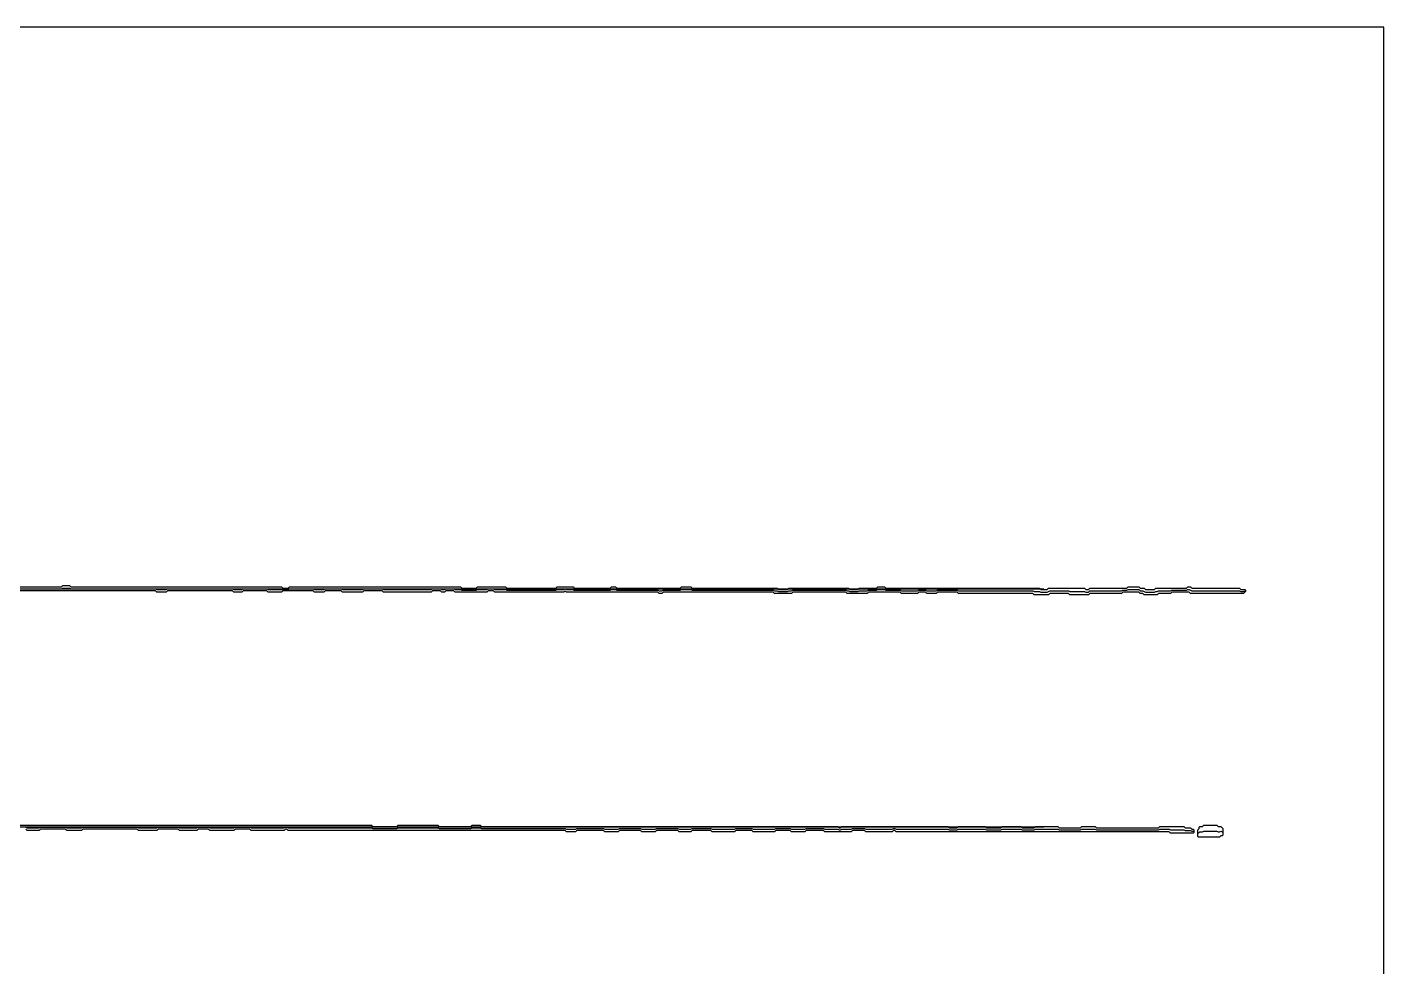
# Model space of a CAD drawing. Extents: x 0 to 57.2, y 0 to 39.6.
# Drawn here: x 28.58 to 57.16, y 19.8 to 39.6 of the extents above; entities that cross this region are included whole.
import ezdxf

# ---------------------------------------------------------------- set-up
doc = ezdxf.new("R2010")
doc.units = 13
for name, color, linetype in [('DESIGN_SCAN_PATH', 5, 'Continuous'), ('SEM_FRAME', 8, 'Continuous'), ('SEM_OBSERVED_CENTERLINES', 3, 'Continuous'), ('SEM_OBSERVED_CONTOURS', 2, 'Continuous')]:
    doc.layers.add(name, color=color, linetype=linetype)

msp = doc.modelspace()

# ---------------------------------------------------------------- linework, layer by layer
at = {"layer": 'DESIGN_SCAN_PATH'}
for points in [[(0, 27.77045), (50, 27.77045)], [(50, 22.74665), (0, 22.74665)]]:
    msp.add_lwpolyline(points, dxfattribs=at)
at = {"layer": 'SEM_FRAME'}
msp.add_lwpolyline([(0, 0), (57.15968, 0), (57.15968, 39.60429), (0, 39.60429)], close=True, dxfattribs=at)
at = {"layer": 'SEM_OBSERVED_CENTERLINES'}
for points in [[(28.55193, 27.77045), (28.57984, 27.77045), (28.60775, 27.77045), (28.63566, 27.77045), (28.66357, 27.77045), (28.69148, 27.77045), (28.71939, 27.77045), (28.7473, 27.77045), (28.77521, 27.77045), (28.80312, 27.77045), (28.83103, 27.77045), (28.85894, 27.77045), (28.88685, 27.77045), (28.91476, 27.77045), (28.94267, 27.77045), (28.97058, 27.77045), (28.99849, 27.77045), (29.0264, 27.77045), (29.05431, 27.77045), (29.08222, 27.77045), (29.11013, 27.77045), (29.13804, 27.77045), (29.16595, 27.77045), (29.19386, 27.77045), (29.22177, 27.77045), (29.24968, 27.77045), (29.27759, 27.77045), (29.3055, 27.77045), (29.33341, 27.784405), (29.36132, 27.784405), (29.38923, 27.784405), (29.41714, 27.784405), (29.44505, 27.784405), (29.47296, 27.784405), (29.50087, 27.77045), (29.52878, 27.77045), (29.55669, 27.77045), (29.5846, 27.77045), (29.61251, 27.77045), (29.64042, 27.77045), (29.66833, 27.77045), (29.69624, 27.77045), (29.72415, 27.77045), (29.75206, 27.77045), (29.77997, 27.77045), (29.80788, 27.77045), (29.83579, 27.77045), (29.8637, 27.77045), (29.89161, 27.77045), (29.91952, 27.77045), (29.94743, 27.77045), (29.97534, 27.77045), (30.00325, 27.77045), (30.03116, 27.77045), (30.05907, 27.77045), (30.08698, 27.77045), (30.11489, 27.77045), (30.1428, 27.77045), (30.17071, 27.77045), (30.19862, 27.77045), (30.22653, 27.77045), (30.25444, 27.77045), (30.28235, 27.77045), (30.31026, 27.77045), (30.33817, 27.77045), (30.36608, 27.77045), (30.39399, 27.77045), (30.4219, 27.77045), (30.44981, 27.77045), (30.47772, 27.77045), (30.50563, 27.77045), (30.53354, 27.77045), (30.56145, 27.77045), (30.58936, 27.77045), (30.61727, 27.77045), (30.64518, 27.77045), (30.67309, 27.77045), (30.701, 27.77045), (30.72891, 27.77045), (30.75682, 27.77045), (30.78473, 27.77045), (30.81264, 27.77045), (30.84055, 27.77045), (30.86846, 27.77045), (30.89637, 27.77045), (30.92428, 27.77045), (30.95219, 27.77045), (30.9801, 27.77045), (31.00801, 27.77045), (31.03592, 27.77045), (31.06383, 27.77045), (31.09174, 27.77045), (31.11965, 27.77045), (31.14756, 27.77045), (31.17547, 27.77045), (31.20338, 27.77045), (31.23129, 27.77045), (31.2592, 27.77045), (31.28711, 27.77045), (31.31502, 27.756495), (31.34293, 27.756495), (31.37084, 27.756495), (31.39875, 27.756495), (31.42666, 27.756495), (31.45457, 27.756495), (31.48248, 27.756495), (31.51039, 27.756495), (31.5383, 27.77045), (31.56621, 27.77045), (31.59412, 27.77045), (31.62203, 27.77045), (31.64994, 27.77045), (31.67785, 27.77045), (31.70576, 27.77045), (31.73367, 27.77045), (31.76158, 27.77045), (31.78949, 27.77045), (31.8174, 27.77045), (31.84531, 27.77045), (31.87322, 27.77045), (31.90113, 27.77045), (31.92904, 27.77045), (31.95695, 27.77045), (31.98486, 27.77045), (32.01277, 27.77045), (32.04068, 27.77045), (32.06859, 27.77045), (32.0965, 27.77045), (32.12441, 27.77045), (32.15232, 27.77045), (32.18023, 27.77045), (32.20814, 27.77045), (32.23605, 27.77045), (32.26396, 27.77045), (32.29187, 27.77045), (32.31978, 27.77045), (32.34769, 27.77045), (32.3756, 27.77045), (32.40351, 27.77045), (32.43142, 27.77045), (32.45933, 27.77045), (32.48724, 27.77045), (32.51515, 27.77045), (32.54306, 27.77045), (32.57097, 27.77045), (32.59888, 27.77045), (32.62679, 27.77045), (32.6547, 27.77045), (32.68261, 27.77045), (32.71052, 27.77045), (32.73843, 27.77045), (32.76634, 27.77045), (32.79425, 27.77045), (32.82216, 27.77045), (32.85007, 27.77045), (32.87798, 27.77045), (32.90589, 27.77045), (32.9338, 27.756495), (32.96171, 27.756495), (32.98962, 27.756495), (33.01753, 27.756495), (33.04544, 27.756495), (33.07335, 27.756495), (33.10126, 27.756495), (33.12917, 27.77045), (33.15708, 27.77045), (33.18499, 27.77045), (33.2129, 27.77045), (33.24081, 27.77045), (33.26872, 27.77045), (33.29663, 27.77045), (33.32454, 27.77045), (33.35245, 27.77045), (33.38036, 27.77045), (33.40827, 27.77045), (33.43618, 27.77045), (33.46409, 27.77045), (33.492, 27.77045), (33.51991, 27.77045), (33.54782, 27.77045), (33.57573, 27.77045), (33.60364, 27.77045), (33.63155, 27.77045), (33.65946, 27.756495), (33.68737, 27.756495), (33.71528, 27.756495), (33.74319, 27.756495), (33.7711, 27.756495), (33.79901, 27.756495), (33.82692, 27.756495), (33.85483, 27.756495), (33.88274, 27.756495), (33.91065, 27.756495), (33.93856, 27.756495), (33.96647, 27.756495), (33.99438, 27.756495), (34.02229, 27.756495), (34.0502, 27.756495), (34.07811, 27.756495), (34.10602, 27.77045), (34.13393, 27.77045), (34.16184, 27.77045), (34.18975, 27.77045), (34.21766, 27.77045), (34.24557, 27.77045), (34.27348, 27.77045), (34.30139, 27.77045), (34.3293, 27.77045), (34.35721, 27.77045), (34.38512, 27.77045), (34.41303, 27.77045), (34.44094, 27.77045), (34.46885, 27.77045), (34.49676, 27.77045), (34.52467, 27.77045), (34.55258, 27.77045), (34.58049, 27.77045), (34.6084, 27.77045), (34.63631, 27.756495), (34.66422, 27.756495), (34.69213, 27.756495), (34.72004, 27.756495), (34.74795, 27.756495), (34.77586, 27.756495), (34.80377, 27.756495), (34.83168, 27.756495), (34.85959, 27.77045), (34.8875, 27.77045), (34.91541, 27.77045), (34.94332, 27.77045), (34.97123, 27.77045), (34.99914, 27.77045), (35.02705, 27.77045), (35.05496, 27.77045), (35.08287, 27.77045), (35.11078, 27.77045), (35.13869, 27.77045), (35.1666, 27.77045), (35.19451, 27.77045), (35.22242, 27.756495), (35.25033, 27.756495), (35.27824, 27.756495), (35.30615, 27.756495), (35.33406, 27.756495), (35.36197, 27.756495), (35.38988, 27.756495), (35.41779, 27.756495), (35.4457, 27.756495), (35.47361, 27.756495), (35.50152, 27.756495), (35.52943, 27.756495), (35.55734, 27.756495), (35.58525, 27.756495), (35.61316, 27.756495), (35.64107, 27.756495), (35.66898, 27.77045), (35.69689, 27.77045), (35.7248, 27.77045), (35.75271, 27.77045), (35.78062, 27.77045), (35.80853, 27.77045), (35.83644, 27.77045), (35.86435, 27.77045), (35.89226, 27.77045), (35.92017, 27.77045), (35.94808, 27.77045), (35.97599, 27.77045), (36.0039, 27.77045), (36.03181, 27.77045), (36.05972, 27.77045), (36.08763, 27.756495), (36.11554, 27.756495), (36.14345, 27.756495), (36.17136, 27.756495), (36.19927, 27.756495), (36.22718, 27.756495), (36.25509, 27.756495), (36.283, 27.756495), (36.31091, 27.756495), (36.33882, 27.756495), (36.36673, 27.756495), (36.39464, 27.756495), (36.42255, 27.756495), (36.45046, 27.756495), (36.47837, 27.756495), (36.50628, 27.756495), (36.53419, 27.756495), (36.5621, 27.756495), (36.59001, 27.756495), (36.61792, 27.756495), (36.64583, 27.756495), (36.67374, 27.756495), (36.70165, 27.756495), (36.72956, 27.756495), (36.75747, 27.756495), (36.78538, 27.756495), (36.81329, 27.756495), (36.8412, 27.756495), (36.86911, 27.756495), (36.89702, 27.756495), (36.92493, 27.756495), (36.95284, 27.756495), (36.98075, 27.756495), (37.00866, 27.756495), (37.03657, 27.756495), (37.06448, 27.756495), (37.09239, 27.756495), (37.1203, 27.77045), (37.14821, 27.77045), (37.17612, 27.77045), (37.20403, 27.77045), (37.23194, 27.77045), (37.25985, 27.77045), (37.28776, 27.77045), (37.31567, 27.756495), (37.34358, 27.756495), (37.37149, 27.756495), (37.3994, 27.77045), (37.42731, 27.77045), (37.45522, 27.77045), (37.48313, 27.77045), (37.51104, 27.77045), (37.53895, 27.77045), (37.56686, 27.77045), (37.59477, 27.756495), (37.62268, 27.756495), (37.65059, 27.756495), (37.6785, 27.756495), (37.70641, 27.756495), (37.73432, 27.74254), (37.76223, 27.74254), (37.79014, 27.74254), (37.81805, 27.74254), (37.84596, 27.74254), (37.87387, 27.74254), (37.90178, 27.74254), (37.92969, 27.74254), (37.9576, 27.74254), (37.98551, 27.74254), (38.01342, 27.74254), (38.04133, 27.74254), (38.06924, 27.756495), (38.09715, 27.756495), (38.12506, 27.756495), (38.15297, 27.756495), (38.18088, 27.756495), (38.20879, 27.756495), (38.2367, 27.756495), (38.26461, 27.756495), (38.29252, 27.77045), (38.32043, 27.77045), (38.34834, 27.77045), (38.37625, 27.77045), (38.40416, 27.77045), (38.43207, 27.756495), (38.45998, 27.756495), (38.48789, 27.756495), (38.5158, 27.756495), (38.54371, 27.756495), (38.57162, 27.756495), (38.59953, 27.756495), (38.62744, 27.756495), (38.65535, 27.756495), (38.68326, 27.74254), (38.71117, 27.74254), (38.73908, 27.74254), (38.76699, 27.74254), (38.7949, 27.74254), (38.82281, 27.74254), (38.85072, 27.74254), (38.87863, 27.74254), (38.90654, 27.74254), (38.93445, 27.74254), (38.96236, 27.74254), (38.99027, 27.74254), (39.01818, 27.74254), (39.04609, 27.74254), (39.074, 27.74254), (39.10191, 27.74254), (39.12982, 27.74254), (39.15773, 27.74254), (39.18564, 27.74254), (39.21355, 27.74254), (39.24146, 27.74254), (39.26937, 27.74254), (39.29728, 27.74254), (39.32519, 27.74254), (39.3531, 27.74254), (39.38101, 27.74254), (39.40892, 27.74254), (39.43683, 27.74254), (39.46474, 27.74254), (39.49265, 27.74254), (39.52056, 27.74254), (39.54847, 27.74254), (39.57638, 27.74254), (39.60429, 27.74254), (39.6322, 27.74254), (39.66011, 27.74254), (39.68802, 27.74254), (39.71593, 27.74254), (39.74384, 27.756495), (39.77175, 27.756495), (39.79966, 27.756495), (39.82757, 27.756495), (39.85548, 27.756495), (39.88339, 27.756495), (39.9113, 27.77045), (39.93921, 27.756495), (39.96712, 27.756495), (39.99503, 27.756495), (40.02294, 27.756495), (40.05085, 27.756495), (40.07876, 27.756495), (40.10667, 27.74254), (40.13458, 27.74254), (40.16249, 27.74254), (40.1904, 27.74254), (40.21831, 27.74254), (40.24622, 27.74254), (40.27413, 27.74254), (40.30204, 27.74254), (40.32995, 27.74254), (40.35786, 27.74254), (40.38577, 27.74254), (40.41368, 27.74254), (40.44159, 27.74254), (40.4695, 27.74254), (40.49741, 27.74254), (40.52532, 27.74254), (40.55323, 27.74254), (40.58114, 27.74254), (40.60905, 27.74254), (40.63696, 27.74254), (40.66487, 27.74254), (40.69278, 27.74254), (40.72069, 27.74254), (40.7486, 27.74254), (40.77651, 27.74254), (40.80442, 27.74254), (40.83233, 27.74254), (40.86024, 27.74254), (40.88815, 27.756495), (40.91606, 27.756495), (40.94397, 27.756495), (40.97188, 27.756495), (40.99979, 27.74254), (41.0277, 27.74254), (41.05561, 27.74254), (41.08352, 27.74254), (41.11143, 27.74254), (41.13934, 27.74254), (41.16725, 27.74254), (41.19516, 27.74254), (41.22307, 27.74254), (41.25098, 27.74254), (41.27889, 27.74254), (41.3068, 27.74254), (41.33471, 27.74254), (41.36262, 27.74254), (41.39053, 27.74254), (41.41844, 27.74254), (41.44635, 27.74254), (41.47426, 27.74254), (41.50217, 27.74254), (41.53008, 27.74254), (41.55799, 27.74254), (41.5859, 27.74254), (41.61381, 27.74254), (41.64172, 27.74254), (41.66963, 27.74254), (41.69754, 27.74254), (41.72545, 27.74254), (41.75336, 27.74254), (41.78127, 27.74254), (41.80918, 27.74254), (41.83709, 27.74254), (41.865, 27.74254), (41.89291, 27.728585), (41.92082, 27.728585), (41.94873, 27.728585), (41.97664, 27.74254), (42.00455, 27.74254), (42.03246, 27.74254), (42.06037, 27.74254), (42.08828, 27.74254), (42.11619, 27.74254), (42.1441, 27.74254), (42.17201, 27.74254), (42.19992, 27.74254), (42.22783, 27.74254), (42.25574, 27.74254), (42.28365, 27.74254), (42.31156, 27.74254), (42.33947, 27.74254), (42.36738, 27.756495), (42.39529, 27.756495), (42.4232, 27.756495), (42.45111, 27.756495), (42.47902, 27.756495), (42.50693, 27.756495), (42.53484, 27.756495), (42.56275, 27.756495), (42.59066, 27.74254), (42.61857, 27.74254), (42.64648, 27.74254), (42.67439, 27.74254), (42.7023, 27.74254), (42.73021, 27.74254), (42.75812, 27.74254), (42.78603, 27.74254), (42.81394, 27.74254), (42.84185, 27.74254), (42.86976, 27.74254), (42.89767, 27.74254), (42.92558, 27.74254), (42.95349, 27.74254), (42.9814, 27.74254), (43.00931, 27.74254), (43.03722, 27.74254), (43.06513, 27.74254), (43.09304, 27.74254), (43.12095, 27.74254), (43.14886, 27.74254), (43.17677, 27.74254), (43.20468, 27.74254), (43.23259, 27.74254), (43.2605, 27.74254), (43.28841, 27.74254), (43.31632, 27.74254), (43.34423, 27.74254), (43.37214, 27.74254), (43.40005, 27.74254), (43.42796, 27.74254), (43.45587, 27.74254), (43.48378, 27.74254), (43.51169, 27.74254), (43.5396, 27.74254), (43.56751, 27.74254), (43.59542, 27.74254), (43.62333, 27.74254), (43.65124, 27.74254), (43.67915, 27.74254), (43.70706, 27.74254), (43.73497, 27.74254), (43.76288, 27.74254), (43.79079, 27.74254), (43.8187, 27.74254), (43.84661, 27.74254), (43.87452, 27.74254), (43.90243, 27.74254), (43.93034, 27.74254), (43.95825, 27.74254), (43.98616, 27.74254), (44.01407, 27.74254), (44.04198, 27.74254), (44.06989, 27.74254), (44.0978, 27.74254), (44.12571, 27.74254), (44.15362, 27.74254), (44.18153, 27.74254), (44.20944, 27.74254), (44.23735, 27.74254), (44.26526, 27.74254), (44.29317, 27.74254), (44.32108, 27.728585), (44.34899, 27.728585), (44.3769, 27.728585), (44.40481, 27.71463), (44.43272, 27.71463), (44.46063, 27.71463), (44.48854, 27.71463), (44.51645, 27.71463), (44.54436, 27.71463), (44.57227, 27.71463), (44.60018, 27.71463), (44.62809, 27.728585), (44.656, 27.728585), (44.68391, 27.728585), (44.71182, 27.74254), (44.73973, 27.74254), (44.76764, 27.74254), (44.79555, 27.74254), (44.82346, 27.74254), (44.85137, 27.74254), (44.87928, 27.74254), (44.90719, 27.74254), (44.9351, 27.74254), (44.96301, 27.74254), (44.99092, 27.74254), (45.01883, 27.74254), (45.04674, 27.74254), (45.07465, 27.74254), (45.10256, 27.74254), (45.13047, 27.74254), (45.15838, 27.74254), (45.18629, 27.74254), (45.2142, 27.74254), (45.24211, 27.74254), (45.27002, 27.74254), (45.29793, 27.74254), (45.32584, 27.74254), (45.35375, 27.74254), (45.38166, 27.74254), (45.40957, 27.74254), (45.43748, 27.74254), (45.46539, 27.74254), (45.4933, 27.74254), (45.52121, 27.74254), (45.54912, 27.74254), (45.57703, 27.74254), (45.60494, 27.74254), (45.63285, 27.74254), (45.66076, 27.74254), (45.68867, 27.74254), (45.71658, 27.74254), (45.74449, 27.74254), (45.7724, 27.74254), (45.80031, 27.74254), (45.82822, 27.74254), (45.85613, 27.728585), (45.88404, 27.728585), (45.91195, 27.71463), (45.93986, 27.71463), (45.96777, 27.71463), (45.99568, 27.71463), (46.02359, 27.71463), (46.0515, 27.71463), (46.07941, 27.71463), (46.10732, 27.728585), (46.13523, 27.728585), (46.16314, 27.728585), (46.19105, 27.728585), (46.21896, 27.728585), (46.24687, 27.728585), (46.27478, 27.728585), (46.30269, 27.74254), (46.3306, 27.74254), (46.35851, 27.74254), (46.38642, 27.74254), (46.41433, 27.74254), (46.44224, 27.74254), (46.47015, 27.74254), (46.49806, 27.756495), (46.52597, 27.756495), (46.55388, 27.756495), (46.58179, 27.756495), (46.6097, 27.756495), (46.63761, 27.756495), (46.66552, 27.74254), (46.69343, 27.74254), (46.72134, 27.74254), (46.74925, 27.74254), (46.77716, 27.74254), (46.80507, 27.74254), (46.83298, 27.74254), (46.86089, 27.74254), (46.8888, 27.74254), (46.91671, 27.74254), (46.94462, 27.74254), (46.97253, 27.74254), (47.00044, 27.728585), (47.02835, 27.728585), (47.05626, 27.728585), (47.08417, 27.728585), (47.11208, 27.728585), (47.13999, 27.728585), (47.1679, 27.728585), (47.19581, 27.728585), (47.22372, 27.728585), (47.25163, 27.728585), (47.27954, 27.728585), (47.30745, 27.728585), (47.33536, 27.728585), (47.36327, 27.74254), (47.39118, 27.74254), (47.41909, 27.74254), (47.447, 27.74254), (47.47491, 27.74254), (47.50282, 27.74254), (47.53073, 27.728585), (47.55864, 27.728585), (47.58655, 27.728585), (47.61446, 27.728585), (47.64237, 27.728585), (47.67028, 27.728585), (47.69819, 27.728585), (47.7261, 27.728585), (47.75401, 27.74254), (47.78192, 27.74254), (47.80983, 27.74254), (47.83774, 27.74254), (47.86565, 27.74254), (47.89356, 27.74254), (47.92147, 27.74254), (47.94938, 27.74254), (47.97729, 27.74254), (48.0052, 27.74254), (48.03311, 27.74254), (48.06102, 27.74254), (48.08893, 27.74254), (48.11684, 27.74254), (48.14475, 27.74254), (48.17266, 27.74254), (48.20057, 27.728585), (48.22848, 27.728585), (48.25639, 27.728585), (48.2843, 27.728585), (48.31221, 27.728585), (48.34012, 27.728585), (48.36803, 27.728585), (48.39594, 27.728585), (48.42385, 27.728585), (48.45176, 27.728585), (48.47967, 27.728585), (48.50758, 27.728585), (48.53549, 27.728585), (48.5634, 27.728585), (48.59131, 27.728585), (48.61922, 27.728585), (48.64713, 27.728585), (48.67504, 27.728585), (48.70295, 27.728585), (48.73086, 27.728585), (48.75877, 27.728585), (48.78668, 27.728585), (48.81459, 27.728585), (48.8425, 27.728585), (48.87041, 27.728585), (48.89832, 27.728585), (48.92623, 27.728585), (48.95414, 27.728585), (48.98205, 27.728585), (49.00996, 27.728585), (49.03787, 27.728585), (49.06578, 27.728585), (49.09369, 27.728585), (49.1216, 27.728585), (49.14951, 27.728585), (49.17742, 27.728585), (49.20533, 27.728585), (49.23324, 27.728585), (49.26115, 27.728585), (49.28906, 27.728585), (49.31697, 27.728585), (49.34488, 27.728585), (49.37279, 27.728585), (49.4007, 27.728585), (49.42861, 27.728585), (49.45652, 27.728585), (49.48443, 27.728585), (49.51234, 27.728585), (49.54025, 27.728585), (49.56816, 27.728585), (49.59607, 27.728585), (49.62398, 27.728585), (49.65189, 27.728585), (49.6798, 27.728585), (49.70771, 27.728585), (49.73562, 27.728585), (49.76353, 27.728585), (49.79144, 27.71463), (49.81935, 27.71463), (49.84726, 27.71463), (49.87517, 27.71463), (49.90308, 27.71463), (49.93099, 27.700675), (49.9589, 27.700675), (49.98681, 27.700675), (50.01472, 27.700675), (50.04263, 27.700675), (50.07054, 27.700675), (50.09845, 27.71463), (50.12636, 27.728585), (50.15427, 27.728585), (50.18218, 27.728585), (50.21009, 27.728585), (50.238, 27.728585), (50.26591, 27.728585), (50.29382, 27.728585), (50.32173, 27.728585), (50.34964, 27.728585), (50.37755, 27.728585), (50.40546, 27.728585), (50.43337, 27.728585), (50.46128, 27.728585), (50.48919, 27.728585), (50.5171, 27.728585), (50.54501, 27.71463), (50.57292, 27.71463), (50.60083, 27.71463), (50.62874, 27.71463), (50.65665, 27.71463), (50.68456, 27.71463), (50.71247, 27.71463), (50.74038, 27.71463), (50.76829, 27.71463), (50.7962, 27.71463), (50.82411, 27.71463), (50.85202, 27.71463), (50.87993, 27.700675), (50.90784, 27.700675), (50.93575, 27.700675), (50.96366, 27.728585), (50.99157, 27.728585), (51.01948, 27.728585), (51.04739, 27.728585), (51.0753, 27.728585), (51.10321, 27.728585), (51.13112, 27.728585), (51.15903, 27.728585), (51.18694, 27.728585), (51.21485, 27.728585), (51.24276, 27.728585), (51.27067, 27.728585), (51.29858, 27.728585), (51.32649, 27.728585), (51.3544, 27.728585), (51.38231, 27.728585), (51.41022, 27.728585), (51.43813, 27.728585), (51.46604, 27.728585), (51.49395, 27.728585), (51.52186, 27.728585), (51.54977, 27.728585), (51.57768, 27.728585), (51.60559, 27.728585), (51.6335, 27.728585), (51.66141, 27.74254), (51.68932, 27.74254), (51.71723, 27.74254), (51.74514, 27.74254), (51.77305, 27.756495), (51.80096, 27.756495), (51.82887, 27.756495), (51.85678, 27.756495), (51.88469, 27.756495), (51.9126, 27.756495), (51.94051, 27.756495), (51.96842, 27.756495), (51.99633, 27.756495), (52.02424, 27.728585), (52.05215, 27.728585), (52.08006, 27.728585), (52.10797, 27.71463), (52.13588, 27.700675), (52.16379, 27.700675), (52.1917, 27.700675), (52.21961, 27.700675), (52.24752, 27.700675), (52.27543, 27.700675), (52.30334, 27.700675), (52.33125, 27.700675), (52.35916, 27.71463), (52.38707, 27.71463), (52.41498, 27.728585), (52.44289, 27.728585), (52.4708, 27.728585), (52.49871, 27.728585), (52.52662, 27.728585), (52.55453, 27.728585), (52.58244, 27.728585), (52.61035, 27.728585), (52.63826, 27.728585), (52.66617, 27.728585), (52.69408, 27.74254), (52.72199, 27.74254), (52.7499, 27.74254), (52.77781, 27.74254), (52.80572, 27.74254), (52.83363, 27.74254), (52.86154, 27.74254), (52.88945, 27.74254), (52.91736, 27.74254), (52.94527, 27.74254), (52.97318, 27.74254), (53.00109, 27.74254), (53.029, 27.756495), (53.05691, 27.756495), (53.08482, 27.74254), (53.11273, 27.728585), (53.14064, 27.728585), (53.16855, 27.728585), (53.19646, 27.728585), (53.22437, 27.728585), (53.25228, 27.728585), (53.28019, 27.728585), (53.3081, 27.728585), (53.33601, 27.728585), (53.36392, 27.728585), (53.39183, 27.728585), (53.41974, 27.728585), (53.44765, 27.728585), (53.47556, 27.728585), (53.50347, 27.728585), (53.53138, 27.728585), (53.55929, 27.728585), (53.5872, 27.728585), (53.61511, 27.728585), (53.64302, 27.728585), (53.67093, 27.728585), (53.69884, 27.728585), (53.72675, 27.728585), (53.75466, 27.728585), (53.78257, 27.728585), (53.81048, 27.728585), (53.83839, 27.728585), (53.8663, 27.728585), (53.89421, 27.728585), (53.92212, 27.728585), (53.95003, 27.728585), (53.97794, 27.728585), (54.00585, 27.728585), (54.03376, 27.728585), (54.06167, 27.728585), (54.08958, 27.728585), (54.11749, 27.728585), (54.1454, 27.71463), (54.17331, 27.71463), (54.20122, 27.71463), (54.22913, 27.728585)], [(28.55193, 22.74665), (28.57984, 22.732695), (28.60775, 22.732695), (28.63566, 22.732695), (28.66357, 22.732695), (28.69148, 22.732695), (28.71939, 22.732695), (28.7473, 22.732695), (28.77521, 22.732695), (28.80312, 22.732695), (28.83103, 22.732695), (28.85894, 22.74665), (28.88685, 22.74665), (28.91476, 22.74665), (28.94267, 22.74665), (28.97058, 22.74665), (28.99849, 22.74665), (29.0264, 22.74665), (29.05431, 22.74665), (29.08222, 22.74665), (29.11013, 22.74665), (29.13804, 22.74665), (29.16595, 22.74665), (29.19386, 22.74665), (29.22177, 22.74665), (29.24968, 22.74665), (29.27759, 22.74665), (29.3055, 22.74665), (29.33341, 22.74665), (29.36132, 22.74665), (29.38923, 22.74665), (29.41714, 22.732695), (29.44505, 22.732695), (29.47296, 22.732695), (29.50087, 22.732695), (29.52878, 22.732695), (29.55669, 22.732695), (29.5846, 22.732695), (29.61251, 22.732695), (29.64042, 22.732695), (29.66833, 22.732695), (29.69624, 22.732695), (29.72415, 22.732695), (29.75206, 22.74665), (29.77997, 22.74665), (29.80788, 22.74665), (29.83579, 22.74665), (29.8637, 22.74665), (29.89161, 22.74665), (29.91952, 22.74665), (29.94743, 22.74665), (29.97534, 22.74665), (30.00325, 22.74665), (30.03116, 22.74665), (30.05907, 22.74665), (30.08698, 22.74665), (30.11489, 22.74665), (30.1428, 22.74665), (30.17071, 22.74665), (30.19862, 22.74665), (30.22653, 22.74665), (30.25444, 22.74665), (30.28235, 22.74665), (30.31026, 22.74665), (30.33817, 22.74665), (30.36608, 22.74665), (30.39399, 22.74665), (30.4219, 22.74665), (30.44981, 22.74665), (30.47772, 22.74665), (30.50563, 22.74665), (30.53354, 22.74665), (30.56145, 22.74665), (30.58936, 22.74665), (30.61727, 22.74665), (30.64518, 22.74665), (30.67309, 22.74665), (30.701, 22.74665), (30.72891, 22.74665), (30.75682, 22.74665), (30.78473, 22.74665), (30.81264, 22.74665), (30.84055, 22.74665), (30.86846, 22.74665), (30.89637, 22.74665), (30.92428, 22.732695), (30.95219, 22.732695), (30.9801, 22.732695), (31.00801, 22.732695), (31.03592, 22.732695), (31.06383, 22.732695), (31.09174, 22.732695), (31.11965, 22.732695), (31.14756, 22.732695), (31.17547, 22.732695), (31.20338, 22.732695), (31.23129, 22.732695), (31.2592, 22.732695), (31.28711, 22.732695), (31.31502, 22.732695), (31.34293, 22.74665), (31.37084, 22.74665), (31.39875, 22.74665), (31.42666, 22.74665), (31.45457, 22.74665), (31.48248, 22.74665), (31.51039, 22.74665), (31.5383, 22.74665), (31.56621, 22.74665), (31.59412, 22.74665), (31.62203, 22.74665), (31.64994, 22.74665), (31.67785, 22.74665), (31.70576, 22.74665), (31.73367, 22.74665), (31.76158, 22.74665), (31.78949, 22.732695), (31.8174, 22.732695), (31.84531, 22.732695), (31.87322, 22.732695), (31.90113, 22.732695), (31.92904, 22.732695), (31.95695, 22.732695), (31.98486, 22.732695), (32.01277, 22.732695), (32.04068, 22.732695), (32.06859, 22.732695), (32.0965, 22.732695), (32.12441, 22.732695), (32.15232, 22.732695), (32.18023, 22.74665), (32.20814, 22.74665), (32.23605, 22.74665), (32.26396, 22.74665), (32.29187, 22.74665), (32.31978, 22.74665), (32.34769, 22.74665), (32.3756, 22.74665), (32.40351, 22.74665), (32.43142, 22.732695), (32.45933, 22.732695), (32.48724, 22.732695), (32.51515, 22.732695), (32.54306, 22.732695), (32.57097, 22.732695), (32.59888, 22.732695), (32.62679, 22.732695), (32.6547, 22.732695), (32.68261, 22.732695), (32.71052, 22.732695), (32.73843, 22.732695), (32.76634, 22.732695), (32.79425, 22.732695), (32.82216, 22.732695), (32.85007, 22.732695), (32.87798, 22.732695), (32.90589, 22.732695), (32.9338, 22.732695), (32.96171, 22.74665), (32.98962, 22.74665), (33.01753, 22.74665), (33.04544, 22.74665), (33.07335, 22.74665), (33.10126, 22.74665), (33.12917, 22.74665), (33.15708, 22.74665), (33.18499, 22.74665), (33.2129, 22.74665), (33.24081, 22.74665), (33.26872, 22.74665), (33.29663, 22.732695), (33.32454, 22.732695), (33.35245, 22.732695), (33.38036, 22.732695), (33.40827, 22.732695), (33.43618, 22.732695), (33.46409, 22.732695), (33.492, 22.732695), (33.51991, 22.732695), (33.54782, 22.732695), (33.57573, 22.732695), (33.60364, 22.732695), (33.63155, 22.732695), (33.65946, 22.732695), (33.68737, 22.732695), (33.71528, 22.732695), (33.74319, 22.732695), (33.7711, 22.732695), (33.79901, 22.732695), (33.82692, 22.732695), (33.85483, 22.732695), (33.88274, 22.732695), (33.91065, 22.732695), (33.93856, 22.732695), (33.96647, 22.732695), (33.99438, 22.732695), (34.02229, 22.74665), (34.0502, 22.74665), (34.07811, 22.732695), (34.10602, 22.732695), (34.13393, 22.732695), (34.16184, 22.732695), (34.18975, 22.732695), (34.21766, 22.732695), (34.24557, 22.732695), (34.27348, 22.732695), (34.30139, 22.732695), (34.3293, 22.732695), (34.35721, 22.732695), (34.38512, 22.732695), (34.41303, 22.732695), (34.44094, 22.732695), (34.46885, 22.732695), (34.49676, 22.732695), (34.52467, 22.732695), (34.55258, 22.732695), (34.58049, 22.732695), (34.6084, 22.732695), (34.63631, 22.732695), (34.66422, 22.732695), (34.69213, 22.732695), (34.72004, 22.732695), (34.74795, 22.732695), (34.77586, 22.732695), (34.80377, 22.732695), (34.83168, 22.732695), (34.85959, 22.732695), (34.8875, 22.732695), (34.91541, 22.732695), (34.94332, 22.732695), (34.97123, 22.732695), (34.99914, 22.732695), (35.02705, 22.732695), (35.05496, 22.732695), (35.08287, 22.732695), (35.11078, 22.732695), (35.13869, 22.732695), (35.1666, 22.732695), (35.19451, 22.732695), (35.22242, 22.732695), (35.25033, 22.732695), (35.27824, 22.732695), (35.30615, 22.732695), (35.33406, 22.732695), (35.36197, 22.732695), (35.38988, 22.732695), (35.41779, 22.732695), (35.4457, 22.732695), (35.47361, 22.732695), (35.50152, 22.732695), (35.52943, 22.732695), (35.55734, 22.732695), (35.58525, 22.732695), (35.61316, 22.732695), (35.64107, 22.732695), (35.66898, 22.732695), (35.69689, 22.732695), (35.7248, 22.732695), (35.75271, 22.732695), (35.78062, 22.732695), (35.80853, 22.732695), (35.83644, 22.732695), (35.86435, 22.71874), (35.89226, 22.71874), (35.92017, 22.71874), (35.94808, 22.71874), (35.97599, 22.71874), (36.0039, 22.71874), (36.03181, 22.71874), (36.05972, 22.71874), (36.08763, 22.71874), (36.11554, 22.71874), (36.14345, 22.71874), (36.17136, 22.71874), (36.19927, 22.71874), (36.22718, 22.71874), (36.25509, 22.71874), (36.283, 22.71874), (36.31091, 22.71874), (36.33882, 22.71874), (36.36673, 22.71874), (36.39464, 22.732695), (36.42255, 22.732695), (36.45046, 22.732695), (36.47837, 22.732695), (36.50628, 22.732695), (36.53419, 22.732695), (36.5621, 22.732695), (36.59001, 22.732695), (36.61792, 22.732695), (36.64583, 22.732695), (36.67374, 22.732695), (36.70165, 22.732695), (36.72956, 22.732695), (36.75747, 22.732695), (36.78538, 22.732695), (36.81329, 22.732695), (36.8412, 22.732695), (36.86911, 22.732695), (36.89702, 22.732695), (36.92493, 22.732695), (36.95284, 22.732695), (36.98075, 22.732695), (37.00866, 22.732695), (37.03657, 22.732695), (37.06448, 22.732695), (37.09239, 22.732695), (37.1203, 22.732695), (37.14821, 22.732695), (37.17612, 22.732695), (37.20403, 22.732695), (37.23194, 22.732695), (37.25985, 22.71874), (37.28776, 22.71874), (37.31567, 22.71874), (37.34358, 22.71874), (37.37149, 22.71874), (37.3994, 22.71874), (37.42731, 22.71874), (37.45522, 22.71874), (37.48313, 22.71874), (37.51104, 22.71874), (37.53895, 22.71874), (37.56686, 22.71874), (37.59477, 22.71874), (37.62268, 22.71874), (37.65059, 22.71874), (37.6785, 22.71874), (37.70641, 22.71874), (37.73432, 22.71874), (37.76223, 22.71874), (37.79014, 22.71874), (37.81805, 22.71874), (37.84596, 22.71874), (37.87387, 22.71874), (37.90178, 22.71874), (37.92969, 22.71874), (37.9576, 22.732695), (37.98551, 22.732695), (38.01342, 22.732695), (38.04133, 22.732695), (38.06924, 22.732695), (38.09715, 22.732695), (38.12506, 22.732695), (38.15297, 22.71874), (38.18088, 22.71874), (38.20879, 22.71874), (38.2367, 22.71874), (38.26461, 22.71874), (38.29252, 22.71874), (38.32043, 22.71874), (38.34834, 22.71874), (38.37625, 22.71874), (38.40416, 22.71874), (38.43207, 22.71874), (38.45998, 22.71874), (38.48789, 22.71874), (38.5158, 22.71874), (38.54371, 22.71874), (38.57162, 22.71874), (38.59953, 22.71874), (38.62744, 22.71874), (38.65535, 22.71874), (38.68326, 22.71874), (38.71117, 22.71874), (38.73908, 22.71874), (38.76699, 22.71874), (38.7949, 22.71874), (38.82281, 22.71874), (38.85072, 22.71874), (38.87863, 22.71874), (38.90654, 22.71874), (38.93445, 22.71874), (38.96236, 22.71874), (38.99027, 22.71874), (39.01818, 22.71874), (39.04609, 22.71874), (39.074, 22.71874), (39.10191, 22.71874), (39.12982, 22.71874), (39.15773, 22.71874), (39.18564, 22.71874), (39.21355, 22.71874), (39.24146, 22.71874), (39.26937, 22.71874), (39.29728, 22.71874), (39.32519, 22.71874), (39.3531, 22.71874), (39.38101, 22.71874), (39.40892, 22.71874), (39.43683, 22.71874), (39.46474, 22.71874), (39.49265, 22.71874), (39.52056, 22.71874), (39.54847, 22.71874), (39.57638, 22.71874), (39.60429, 22.71874), (39.6322, 22.71874), (39.66011, 22.71874), (39.68802, 22.71874), (39.71593, 22.71874), (39.74384, 22.71874), (39.77175, 22.71874), (39.79966, 22.71874), (39.82757, 22.71874), (39.85548, 22.71874), (39.88339, 22.71874), (39.9113, 22.71874), (39.93921, 22.704785), (39.96712, 22.704785), (39.99503, 22.704785), (40.02294, 22.704785), (40.05085, 22.704785), (40.07876, 22.704785), (40.10667, 22.704785), (40.13458, 22.704785), (40.16249, 22.71874), (40.1904, 22.71874), (40.21831, 22.71874), (40.24622, 22.71874), (40.27413, 22.71874), (40.30204, 22.71874), (40.32995, 22.71874), (40.35786, 22.71874), (40.38577, 22.71874), (40.41368, 22.71874), (40.44159, 22.71874), (40.4695, 22.71874), (40.49741, 22.71874), (40.52532, 22.71874), (40.55323, 22.71874), (40.58114, 22.71874), (40.60905, 22.71874), (40.63696, 22.71874), (40.66487, 22.71874), (40.69278, 22.71874), (40.72069, 22.71874), (40.7486, 22.704785), (40.77651, 22.704785), (40.80442, 22.704785), (40.83233, 22.704785), (40.86024, 22.704785), (40.88815, 22.704785), (40.91606, 22.704785), (40.94397, 22.704785), (40.97188, 22.704785), (40.99979, 22.704785), (41.0277, 22.704785), (41.05561, 22.71874), (41.08352, 22.71874), (41.11143, 22.71874), (41.13934, 22.71874), (41.16725, 22.71874), (41.19516, 22.71874), (41.22307, 22.71874), (41.25098, 22.71874), (41.27889, 22.71874), (41.3068, 22.71874), (41.33471, 22.71874), (41.36262, 22.71874), (41.39053, 22.71874), (41.41844, 22.71874), (41.44635, 22.71874), (41.47426, 22.71874), (41.50217, 22.71874), (41.53008, 22.704785), (41.55799, 22.704785), (41.5859, 22.704785), (41.61381, 22.704785), (41.64172, 22.704785), (41.66963, 22.704785), (41.69754, 22.704785), (41.72545, 22.704785), (41.75336, 22.704785), (41.78127, 22.704785), (41.80918, 22.704785), (41.83709, 22.71874), (41.865, 22.71874), (41.89291, 22.71874), (41.92082, 22.71874), (41.94873, 22.71874), (41.97664, 22.71874), (42.00455, 22.71874), (42.03246, 22.71874), (42.06037, 22.71874), (42.08828, 22.71874), (42.11619, 22.71874), (42.1441, 22.71874), (42.17201, 22.71874), (42.19992, 22.71874), (42.22783, 22.71874), (42.25574, 22.71874), (42.28365, 22.71874), (42.31156, 22.704785), (42.33947, 22.704785), (42.36738, 22.704785), (42.39529, 22.704785), (42.4232, 22.704785), (42.45111, 22.704785), (42.47902, 22.704785), (42.50693, 22.704785), (42.53484, 22.704785), (42.56275, 22.704785), (42.59066, 22.71874), (42.61857, 22.71874), (42.64648, 22.71874), (42.67439, 22.71874), (42.7023, 22.71874), (42.73021, 22.71874), (42.75812, 22.71874), (42.78603, 22.71874), (42.81394, 22.71874), (42.84185, 22.71874), (42.86976, 22.71874), (42.89767, 22.71874), (42.92558, 22.71874), (42.95349, 22.71874), (42.9814, 22.71874), (43.00931, 22.704785), (43.03722, 22.704785), (43.06513, 22.704785), (43.09304, 22.704785), (43.12095, 22.704785), (43.14886, 22.704785), (43.17677, 22.704785), (43.20468, 22.704785), (43.23259, 22.704785), (43.2605, 22.704785), (43.28841, 22.704785), (43.31632, 22.704785), (43.34423, 22.704785), (43.37214, 22.704785), (43.40005, 22.704785), (43.42796, 22.704785), (43.45587, 22.704785), (43.48378, 22.704785), (43.51169, 22.71874), (43.5396, 22.71874), (43.56751, 22.71874), (43.59542, 22.71874), (43.62333, 22.71874), (43.65124, 22.71874), (43.67915, 22.71874), (43.70706, 22.71874), (43.73497, 22.71874), (43.76288, 22.71874), (43.79079, 22.71874), (43.8187, 22.71874), (43.84661, 22.71874), (43.87452, 22.704785), (43.90243, 22.704785), (43.93034, 22.704785), (43.95825, 22.704785), (43.98616, 22.704785), (44.01407, 22.704785), (44.04198, 22.704785), (44.06989, 22.704785), (44.0978, 22.704785), (44.12571, 22.704785), (44.15362, 22.704785), (44.18153, 22.704785), (44.20944, 22.704785), (44.23735, 22.704785), (44.26526, 22.704785), (44.29317, 22.704785), (44.32108, 22.704785), (44.34899, 22.71874), (44.3769, 22.71874), (44.40481, 22.71874), (44.43272, 22.71874), (44.46063, 22.71874), (44.48854, 22.71874), (44.51645, 22.71874), (44.54436, 22.71874), (44.57227, 22.71874), (44.60018, 22.71874), (44.62809, 22.71874), (44.656, 22.71874), (44.68391, 22.704785), (44.71182, 22.704785), (44.73973, 22.704785), (44.76764, 22.704785), (44.79555, 22.704785), (44.82346, 22.704785), (44.85137, 22.704785), (44.87928, 22.704785), (44.90719, 22.704785), (44.9351, 22.704785), (44.96301, 22.704785), (44.99092, 22.71874), (45.01883, 22.71874), (45.04674, 22.71874), (45.07465, 22.71874), (45.10256, 22.71874), (45.13047, 22.71874), (45.15838, 22.71874), (45.18629, 22.71874), (45.2142, 22.71874), (45.24211, 22.71874), (45.27002, 22.71874), (45.29793, 22.71874), (45.32584, 22.71874), (45.35375, 22.71874), (45.38166, 22.704785), (45.40957, 22.704785), (45.43748, 22.704785), (45.46539, 22.704785), (45.4933, 22.704785), (45.52121, 22.704785), (45.54912, 22.704785), (45.57703, 22.704785), (45.60494, 22.704785), (45.63285, 22.704785), (45.66076, 22.704785), (45.68867, 22.69083), (45.71658, 22.69083), (45.74449, 22.704785), (45.7724, 22.704785), (45.80031, 22.704785), (45.82822, 22.704785), (45.85613, 22.704785), (45.88404, 22.704785), (45.91195, 22.704785), (45.93986, 22.704785), (45.96777, 22.71874), (45.99568, 22.71874), (46.02359, 22.71874), (46.0515, 22.71874), (46.07941, 22.71874), (46.10732, 22.71874), (46.13523, 22.71874), (46.16314, 22.71874), (46.19105, 22.71874), (46.21896, 22.71874), (46.24687, 22.704785), (46.27478, 22.704785), (46.30269, 22.704785), (46.3306, 22.704785), (46.35851, 22.704785), (46.38642, 22.704785), (46.41433, 22.704785), (46.44224, 22.704785), (46.47015, 22.704785), (46.49806, 22.704785), (46.52597, 22.704785), (46.55388, 22.704785), (46.58179, 22.704785), (46.6097, 22.704785), (46.63761, 22.704785), (46.66552, 22.704785), (46.69343, 22.704785), (46.72134, 22.704785), (46.74925, 22.704785), (46.77716, 22.704785), (46.80507, 22.704785), (46.83298, 22.71874), (46.86089, 22.71874), (46.8888, 22.704785), (46.91671, 22.704785), (46.94462, 22.704785), (46.97253, 22.704785), (47.00044, 22.704785), (47.02835, 22.704785), (47.05626, 22.704785), (47.08417, 22.704785), (47.11208, 22.704785), (47.13999, 22.704785), (47.1679, 22.704785), (47.19581, 22.704785), (47.22372, 22.704785), (47.25163, 22.704785), (47.27954, 22.704785), (47.30745, 22.704785), (47.33536, 22.704785), (47.36327, 22.704785), (47.39118, 22.704785), (47.41909, 22.704785), (47.447, 22.704785), (47.47491, 22.704785), (47.50282, 22.704785), (47.53073, 22.704785), (47.55864, 22.704785), (47.58655, 22.704785), (47.61446, 22.704785), (47.64237, 22.704785), (47.67028, 22.704785), (47.69819, 22.704785), (47.7261, 22.704785), (47.75401, 22.704785), (47.78192, 22.704785), (47.80983, 22.704785), (47.83774, 22.704785), (47.86565, 22.704785), (47.89356, 22.704785), (47.92147, 22.704785), (47.94938, 22.704785), (47.97729, 22.704785), (48.0052, 22.69083), (48.03311, 22.69083), (48.06102, 22.69083), (48.08893, 22.69083), (48.11684, 22.69083), (48.14475, 22.69083), (48.17266, 22.69083), (48.20057, 22.704785), (48.22848, 22.704785), (48.25639, 22.704785), (48.2843, 22.704785), (48.31221, 22.704785), (48.34012, 22.704785), (48.36803, 22.704785), (48.39594, 22.704785), (48.42385, 22.704785), (48.45176, 22.704785), (48.47967, 22.704785), (48.50758, 22.704785), (48.53549, 22.704785), (48.5634, 22.704785), (48.59131, 22.704785), (48.61922, 22.704785), (48.64713, 22.704785), (48.67504, 22.704785), (48.70295, 22.704785), (48.73086, 22.704785), (48.75877, 22.704785), (48.78668, 22.69083), (48.81459, 22.69083), (48.8425, 22.69083), (48.87041, 22.69083), (48.89832, 22.69083), (48.92623, 22.69083), (48.95414, 22.69083), (48.98205, 22.69083), (49.00996, 22.69083), (49.03787, 22.69083), (49.06578, 22.69083), (49.09369, 22.69083), (49.1216, 22.704785), (49.14951, 22.704785), (49.17742, 22.704785), (49.20533, 22.704785), (49.23324, 22.704785), (49.26115, 22.704785), (49.28906, 22.704785), (49.31697, 22.704785), (49.34488, 22.704785), (49.37279, 22.704785), (49.4007, 22.704785), (49.42861, 22.704785), (49.45652, 22.704785), (49.48443, 22.704785), (49.51234, 22.704785), (49.54025, 22.69083), (49.56816, 22.69083), (49.59607, 22.69083), (49.62398, 22.69083), (49.65189, 22.69083), (49.6798, 22.69083), (49.70771, 22.69083), (49.73562, 22.69083), (49.76353, 22.69083), (49.79144, 22.69083), (49.81935, 22.704785), (49.84726, 22.704785), (49.87517, 22.704785), (49.90308, 22.704785), (49.93099, 22.704785), (49.9589, 22.704785), (49.98681, 22.704785), (50.01472, 22.704785), (50.04263, 22.704785), (50.07054, 22.704785), (50.09845, 22.704785), (50.12636, 22.704785), (50.15427, 22.704785), (50.18218, 22.704785), (50.21009, 22.704785), (50.238, 22.704785), (50.26591, 22.704785), (50.29382, 22.704785), (50.32173, 22.69083), (50.34964, 22.69083), (50.37755, 22.69083), (50.40546, 22.69083), (50.43337, 22.69083), (50.46128, 22.69083), (50.48919, 22.69083), (50.5171, 22.69083), (50.54501, 22.69083), (50.57292, 22.69083), (50.60083, 22.69083), (50.62874, 22.69083), (50.65665, 22.69083), (50.68456, 22.69083), (50.71247, 22.69083), (50.74038, 22.69083), (50.76829, 22.69083), (50.7962, 22.704785), (50.82411, 22.704785), (50.85202, 22.704785), (50.87993, 22.704785), (50.90784, 22.704785), (50.93575, 22.704785), (50.96366, 22.704785), (50.99157, 22.704785), (51.01948, 22.704785), (51.04739, 22.704785), (51.0753, 22.704785), (51.10321, 22.69083), (51.13112, 22.69083), (51.15903, 22.69083), (51.18694, 22.69083), (51.21485, 22.69083), (51.24276, 22.69083), (51.27067, 22.69083), (51.29858, 22.69083), (51.32649, 22.69083), (51.3544, 22.69083), (51.38231, 22.69083), (51.41022, 22.69083), (51.43813, 22.69083), (51.46604, 22.69083), (51.49395, 22.69083), (51.52186, 22.69083), (51.54977, 22.69083), (51.57768, 22.69083), (51.60559, 22.69083), (51.6335, 22.69083), (51.66141, 22.69083), (51.68932, 22.69083), (51.71723, 22.69083), (51.74514, 22.69083), (51.77305, 22.69083), (51.80096, 22.69083), (51.82887, 22.69083), (51.85678, 22.69083), (51.88469, 22.69083), (51.9126, 22.69083), (51.94051, 22.69083), (51.96842, 22.69083), (51.99633, 22.69083), (52.02424, 22.69083), (52.05215, 22.69083), (52.08006, 22.69083), (52.10797, 22.69083), (52.13588, 22.69083), (52.16379, 22.69083), (52.1917, 22.69083), (52.21961, 22.69083), (52.24752, 22.69083), (52.27543, 22.69083), (52.30334, 22.69083), (52.33125, 22.69083), (52.35916, 22.69083), (52.38707, 22.69083), (52.41498, 22.69083), (52.44289, 22.704785), (52.4708, 22.704785), (52.49871, 22.704785), (52.52662, 22.704785), (52.55453, 22.704785), (52.58244, 22.704785), (52.61035, 22.704785), (52.63826, 22.704785), (52.66617, 22.69083), (52.69408, 22.69083), (52.72199, 22.69083), (52.7499, 22.69083), (52.77781, 22.69083), (52.80572, 22.69083), (52.83363, 22.69083), (52.86154, 22.69083), (52.88945, 22.69083), (52.91736, 22.69083), (52.94527, 22.69083), (52.97318, 22.676875), (53.00109, 22.676875), (53.029, 22.676875), (53.05691, 22.676875), (53.08482, 22.676875), (53.11273, 22.66292), (53.14064, 22.66292)], [(53.25228, 22.621055), (53.28019, 22.648965), (53.3081, 22.648965), (53.33601, 22.648965), (53.36392, 22.66292), (53.39183, 22.66292), (53.41974, 22.66292), (53.44765, 22.66292), (53.47556, 22.66292), (53.50347, 22.66292), (53.53138, 22.66292), (53.55929, 22.66292), (53.5872, 22.66292), (53.61511, 22.66292), (53.64302, 22.66292), (53.67093, 22.648965), (53.69884, 22.648965), (53.72675, 22.66292), (53.75466, 22.648965)]]:
    msp.add_lwpolyline(points, dxfattribs=at)
at = {"layer": 'SEM_OBSERVED_CONTOURS'}
for points in [[(27.96582, 27.812315), (29.3055, 27.812315), (29.33341, 27.840225), (29.47296, 27.840225), (29.50087, 27.812315), (33.93856, 27.812315), (33.96647, 27.784405), (34.07811, 27.784405), (34.10602, 27.812315), (37.70641, 27.812315), (37.73432, 27.784405), (38.04133, 27.784405), (38.06924, 27.812315), (38.65535, 27.812315), (38.68326, 27.784405), (39.71593, 27.784405), (39.74384, 27.812315), (40.07876, 27.812315), (40.10667, 27.784405), (40.86024, 27.784405), (40.88815, 27.812315), (40.97188, 27.812315), (40.99979, 27.784405), (42.33947, 27.784405), (42.36738, 27.812315), (42.56275, 27.812315), (42.59066, 27.784405), (44.3769, 27.784405), (44.40481, 27.756495), (44.60018, 27.756495), (44.62809, 27.784405), (45.88404, 27.784405), (45.91195, 27.756495), (46.07941, 27.756495), (46.10732, 27.784405), (46.47015, 27.784405), (46.49806, 27.812315), (46.63761, 27.812315), (46.66552, 27.784405), (49.90308, 27.784405), (49.93099, 27.756495), (50.07054, 27.756495), (50.09845, 27.784405), (50.85202, 27.784405), (50.87993, 27.756495), (50.93575, 27.756495), (50.96366, 27.784405), (51.74514, 27.784405), (51.77305, 27.812315), (51.99633, 27.812315), (52.02424, 27.784405), (52.10797, 27.784405), (52.13588, 27.756495), (52.33125, 27.756495), (52.35916, 27.784405), (53.00109, 27.784405), (53.029, 27.812315), (53.08482, 27.812315), (53.11273, 27.784405), (54.11749, 27.784405), (54.1454, 27.756495), (54.22913, 27.756495), (54.243085, 27.74254), (54.243085, 27.71463), (54.20122, 27.672765), (53.08482, 27.672765), (53.05691, 27.700675), (52.69408, 27.700675), (52.66617, 27.672765), (52.41498, 27.672765), (52.38707, 27.644855), (52.10797, 27.644855), (52.08006, 27.672765), (52.02424, 27.672765), (51.99633, 27.700675), (51.66141, 27.700675), (51.6335, 27.672765), (50.96366, 27.672765), (50.93575, 27.644855), (50.54501, 27.644855), (50.5171, 27.672765), (50.12636, 27.672765), (50.09845, 27.644855), (49.79144, 27.644855), (49.76353, 27.672765), (48.20057, 27.672765), (48.17266, 27.700675), (47.75401, 27.700675), (47.7261, 27.672765), (47.53073, 27.672765), (47.50282, 27.700675), (47.36327, 27.700675), (47.33536, 27.672765), (47.00044, 27.672765), (46.97253, 27.700675), (46.30269, 27.700675), (46.27478, 27.672765), (45.85613, 27.672765), (45.82822, 27.700675), (44.71182, 27.700675), (44.68391, 27.672765), (44.32108, 27.672765), (44.29317, 27.700675), (41.97664, 27.700675), (41.94873, 27.672765), (41.89291, 27.672765), (41.865, 27.700675), (39.93921, 27.700675), (39.9113, 27.728585), (39.88339, 27.700675), (38.43207, 27.700675), (38.40416, 27.728585), (38.29252, 27.728585), (38.26461, 27.700675), (37.59477, 27.700675), (37.56686, 27.728585), (37.3994, 27.728585), (37.37149, 27.700675), (37.31567, 27.700675), (37.28776, 27.728585), (37.1203, 27.728585), (37.09239, 27.700675), (36.08763, 27.700675), (36.05972, 27.728585), (35.66898, 27.728585), (35.64107, 27.700675), (35.22242, 27.700675), (35.19451, 27.728585), (34.85959, 27.728585), (34.83168, 27.700675), (34.63631, 27.700675), (34.6084, 27.728585), (33.96647, 27.728585), (33.93856, 27.700675), (33.65946, 27.700675), (33.63155, 27.728585), (33.12917, 27.728585), (33.10126, 27.700675), (32.9338, 27.700675), (32.90589, 27.728585), (31.5383, 27.728585), (31.51039, 27.700675), (31.31502, 27.700675), (31.28711, 27.728585), (24.0026, 27.728585)], [(27.51926, 22.788515), (35.83644, 22.788515), (35.86435, 22.760605), (36.36673, 22.760605), (36.39464, 22.788515), (37.23194, 22.788515), (37.25985, 22.760605), (37.92969, 22.760605), (37.9576, 22.788515), (38.12506, 22.788515), (38.15297, 22.760605), (45.66076, 22.760605), (45.68867, 22.732695), (45.71658, 22.732695), (45.74449, 22.760605), (47.97729, 22.760605), (48.0052, 22.732695), (48.17266, 22.732695), (48.20057, 22.760605), (48.75877, 22.760605), (48.78668, 22.732695), (49.09369, 22.732695), (49.1216, 22.760605), (49.51234, 22.760605), (49.54025, 22.732695), (49.79144, 22.732695), (49.81935, 22.760605), (50.29382, 22.760605), (50.32173, 22.732695), (50.76829, 22.732695), (50.7962, 22.760605), (51.0753, 22.760605), (51.10321, 22.732695), (52.41498, 22.732695), (52.44289, 22.760605), (52.94527, 22.760605), (52.97318, 22.732695), (53.08482, 22.732695), (53.11273, 22.704785), (53.14064, 22.704785), (53.154595, 22.69083), (53.154595, 22.63501), (53.14064, 22.621055), (52.66617, 22.621055), (52.63826, 22.648965), (46.8888, 22.648965), (46.86089, 22.676875), (46.83298, 22.676875), (46.80507, 22.648965), (46.24687, 22.648965), (46.21896, 22.676875), (45.96777, 22.676875), (45.93986, 22.648965), (45.38166, 22.648965), (45.35375, 22.676875), (44.99092, 22.676875), (44.96301, 22.648965), (44.68391, 22.648965), (44.656, 22.676875), (44.34899, 22.676875), (44.32108, 22.648965), (43.87452, 22.648965), (43.84661, 22.676875), (43.51169, 22.676875), (43.48378, 22.648965), (43.00931, 22.648965), (42.9814, 22.676875), (42.59066, 22.676875), (42.56275, 22.648965), (42.31156, 22.648965), (42.28365, 22.676875), (41.83709, 22.676875), (41.80918, 22.648965), (41.53008, 22.648965), (41.50217, 22.676875), (41.05561, 22.676875), (41.0277, 22.648965), (40.7486, 22.648965), (40.72069, 22.676875), (40.16249, 22.676875), (40.13458, 22.648965), (39.93921, 22.648965), (39.9113, 22.676875), (34.07811, 22.676875), (34.0502, 22.704785), (34.02229, 22.704785), (33.99438, 22.676875), (33.29663, 22.676875), (33.26872, 22.704785), (32.96171, 22.704785), (32.9338, 22.676875), (32.43142, 22.676875), (32.40351, 22.704785), (32.18023, 22.704785), (32.15232, 22.676875), (31.78949, 22.676875), (31.76158, 22.704785), (31.34293, 22.704785), (31.31502, 22.676875), (30.92428, 22.676875), (30.89637, 22.704785), (29.75206, 22.704785), (29.72415, 22.676875), (29.41714, 22.676875), (29.38923, 22.704785), (28.85894, 22.704785), (28.83103, 22.676875), (28.57984, 22.676875), (28.55193, 22.704785)]]:
    msp.add_lwpolyline(points, dxfattribs=at)
msp.add_lwpolyline([(53.69884, 22.537325), (53.25228, 22.537325), (53.238325, 22.55128), (53.238325, 22.69083), (53.266235, 22.71874), (53.266235, 22.74665), (53.28019, 22.760605), (53.33601, 22.760605), (53.36392, 22.788515), (53.64302, 22.788515), (53.67093, 22.760605), (53.72675, 22.760605), (53.768615, 22.71874), (53.768615, 22.57919), (53.75466, 22.565235), (53.72675, 22.565235)], close=True, dxfattribs=at)

doc.saveas('drawing.dxf')
